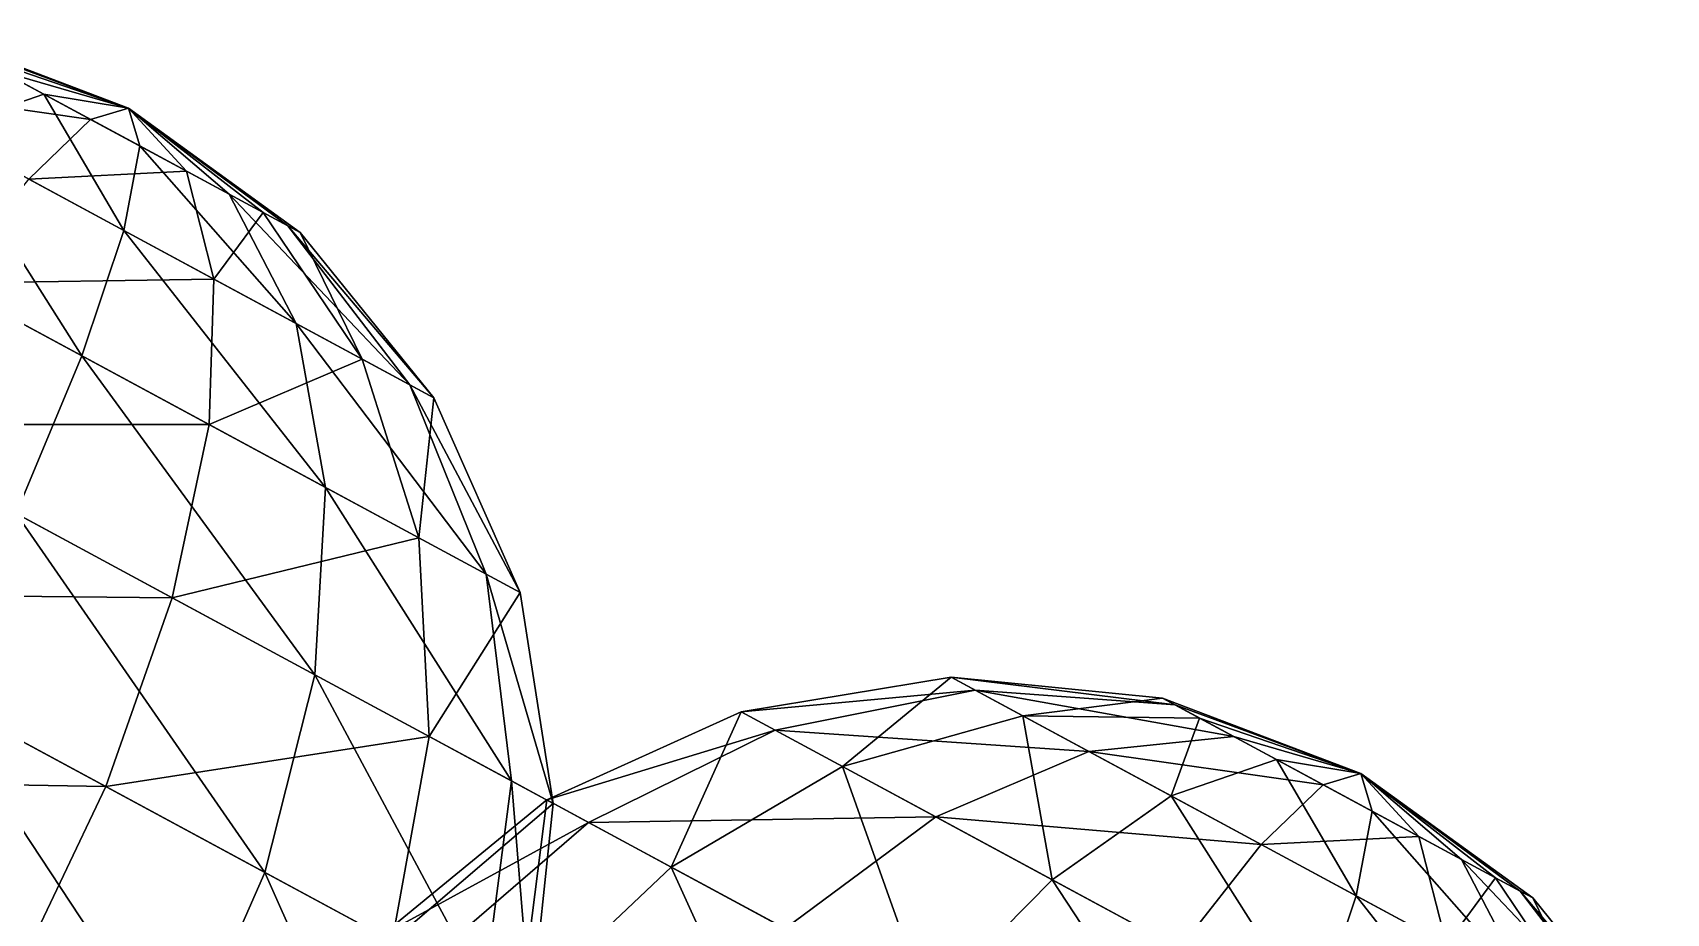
# Model space of a CAD drawing. Header units: metres. Extents: x -386 to 289, y -317 to 299.
# Drawn here: x 141.4 to 201.2, y 96 to 128.2 of the extents above; entities that cross this region are included whole.
import ezdxf

# ---------------------------------------------------------------- set-up
doc = ezdxf.new("R2010")
doc.units = ezdxf.units.M

msp = doc.modelspace()

# ---------------------------------------------------------------- linework, layer by layer
for points in [[(144.91116, 125.45505, -619.58606), (138.10918, 127.96366, -622.54803), (137.65207, 128.2103, -618.5625), (137.65218, 128.2104, -618.5624)], [(144.91116, 125.45505, -619.58606), (137.65207, 128.2103, -618.5625), (139.00996, 127.477615, -614.8512), (139.01007, 127.477715, -614.8511)], [(144.91116, 125.45505, -619.58606), (140.2588, 126.80379, -625.7399), (138.10918, 127.96366, -622.54803), (138.10928, 127.96376, -622.5479)], [(139.00996, 127.477615, -614.8512), (137.96678, 124.63504, -605.72034), (141.81902, 125.96194, -612.4086), (141.81912, 125.962036, -612.4085)], [(144.91116, 125.45505, -619.58606), (139.00996, 127.477615, -614.8512), (141.81902, 125.96194, -612.4086), (141.81912, 125.962036, -612.4085)], [(143.52496, 125.04146, -627.2829), (134.95267, 126.26137, -631.4744), (140.2588, 126.80379, -625.7399), (140.25891, 126.80389, -625.7398)], [(144.91116, 125.45505, -619.58606), (143.52496, 125.04146, -627.2829), (140.2588, 126.80379, -625.7399), (140.25891, 126.80389, -625.7398)], [(140.2588, 126.80379, -625.7399), (140.2588, 126.80379, -625.7399), (143.52496, 125.04146, -627.2829), (143.52507, 125.04156, -627.2828)], [(143.52496, 125.04146, -627.2829), (141.2624, 122.85682, -634.45514), (134.95267, 126.26137, -631.4744), (134.95277, 126.26147, -631.4743)], [(141.81902, 125.96194, -612.4086), (137.96678, 124.63504, -605.72034), (144.7428, 120.9789, -604.717), (144.7429, 120.979, -604.71686)], [(141.81902, 125.96194, -612.4086), (144.7428, 120.9789, -604.717), (145.32654, 124.06938, -611.8892), (145.32664, 124.06948, -611.8891)], [(144.91116, 125.45505, -619.58606), (141.81902, 125.96194, -612.4086), (145.32654, 124.06938, -611.8892), (145.32664, 124.06948, -611.8891)], [(147.03249, 123.1489, -626.7635), (141.2624, 122.85682, -634.45514), (143.52496, 125.04146, -627.2829), (143.52507, 125.04156, -627.2828)], [(144.91116, 125.45505, -619.58606), (147.03249, 123.1489, -626.7635), (143.52496, 125.04146, -627.2829), (143.52507, 125.04156, -627.2828)], [(144.91116, 125.45505, -619.58606), (145.32654, 124.06938, -611.8892), (148.5927, 122.30705, -613.4322), (148.5928, 122.30715, -613.43207)], [(144.91116, 125.45505, -619.58606), (148.5927, 122.30705, -613.4322), (150.74232, 121.14718, -616.6241), (150.74243, 121.14728, -616.62396)], [(144.91116, 125.45505, -619.58606), (150.74232, 121.14718, -616.6241), (151.19943, 120.900536, -620.6096), (151.19954, 120.900635, -620.6095)], [(144.91116, 125.45505, -619.58606), (151.19943, 120.900536, -620.6096), (149.84154, 121.633224, -624.32086), (149.84164, 121.63332, -624.32074)], [(144.91116, 125.45505, -619.58606), (149.84154, 121.633224, -624.32086), (147.03249, 123.1489, -626.7635), (147.0326, 123.149, -626.76337)], [(137.96678, 124.63504, -605.72034), (133.61697, 121.56477, -599.977), (143.1997, 116.39422, -598.558), (143.19981, 116.39432, -598.55786)], [(137.96678, 124.63504, -605.72034), (143.1997, 116.39422, -598.558), (144.7428, 120.9789, -604.717), (144.7429, 120.979, -604.71686)], [(145.32654, 124.06938, -611.8892), (144.7428, 120.9789, -604.717), (151.05254, 117.574356, -607.6977), (151.05264, 117.574455, -607.6976)], [(145.32654, 124.06938, -611.8892), (151.05254, 117.574356, -607.6977), (148.5927, 122.30705, -613.4322), (148.5928, 122.30715, -613.43207)], [(148.03842, 119.20068, -633.4518), (138.27768, 119.049995, -640.61414), (141.2624, 122.85682, -634.45514), (141.26251, 122.85692, -634.455)], [(147.03249, 123.1489, -626.7635), (148.03842, 119.20068, -633.4518), (141.2624, 122.85682, -634.45514), (141.26251, 122.85692, -634.455)], [(149.84154, 121.633224, -624.32086), (148.03842, 119.20068, -633.4518), (147.03249, 123.1489, -626.7635), (147.0326, 123.149, -626.76337)], [(148.5927, 122.30705, -613.4322), (151.05254, 117.574356, -607.6977), (155.20529, 115.33365, -613.86395), (155.2054, 115.33375, -613.86383)], [(148.5927, 122.30705, -613.4322), (155.20529, 115.33365, -613.86395), (150.74232, 121.14718, -616.6241), (150.74243, 121.14728, -616.62396)], [(133.61697, 121.56477, -599.977), (140.80243, 110.62777, -593.83203), (143.1997, 116.39422, -598.558), (143.19981, 116.39432, -598.55786)], [(149.84154, 121.633224, -624.32086), (153.46509, 116.272606, -628.73303), (148.03842, 119.20068, -633.4518), (148.03853, 119.20078, -633.45166)], [(151.19943, 120.900536, -620.6096), (153.46509, 116.272606, -628.73303), (149.84154, 121.633224, -624.32086), (149.84164, 121.63332, -624.32074)], [(144.7428, 120.9789, -604.717), (143.1997, 116.39422, -598.558), (152.12302, 111.57946, -602.77344), (152.12312, 111.57956, -602.7733)], [(144.7428, 120.9789, -604.717), (152.12302, 111.57946, -602.77344), (151.05254, 117.574356, -607.6977), (151.05264, 117.574455, -607.6976)], [(150.74232, 121.14718, -616.6241), (155.20529, 115.33365, -613.86395), (156.08835, 114.85717, -621.5634), (156.08846, 114.85727, -621.5633)], [(150.74232, 121.14718, -616.6241), (156.08835, 114.85717, -621.5634), (151.19943, 120.900536, -620.6096), (151.19954, 120.900635, -620.6095)], [(151.19943, 120.900536, -620.6096), (156.08835, 114.85717, -621.5634), (153.46509, 116.272606, -628.73303), (153.4652, 116.272705, -628.7329)], [(147.86041, 113.87943, -639.1951), (134.7742, 113.880424, -645.3401), (138.27768, 119.049995, -640.61414), (138.27779, 119.050095, -640.614)], [(148.03842, 119.20068, -633.4518), (147.86041, 113.87943, -639.1951), (138.27768, 119.049995, -640.61414), (138.27779, 119.050095, -640.614)], [(153.46509, 116.272606, -628.73303), (147.86041, 113.87943, -639.1951), (148.03842, 119.20068, -633.4518), (148.03853, 119.20078, -633.45166)], [(151.05254, 117.574356, -607.6977), (152.12302, 111.57946, -602.77344), (157.9959, 108.41062, -611.4938), (157.996, 108.41072, -611.49365)], [(151.05254, 117.574356, -607.6977), (157.9959, 108.41062, -611.4938), (155.20529, 115.33365, -613.86395), (155.2054, 115.33375, -613.86383)], [(143.1997, 116.39422, -598.558), (140.80243, 110.62777, -593.83203), (151.7312, 104.73092, -598.9949), (151.73131, 104.73102, -598.99475)], [(143.1997, 116.39422, -598.558), (151.7312, 104.73092, -598.9949), (152.12302, 111.57946, -602.77344), (152.12312, 111.57956, -602.7733)], [(153.46509, 116.272606, -628.73303), (155.53488, 109.73851, -632.52185), (147.86041, 113.87943, -639.1951), (147.86052, 113.87953, -639.195)], [(156.08835, 114.85717, -621.5634), (155.53488, 109.73851, -632.52185), (153.46509, 116.272606, -628.73303), (153.4652, 116.272705, -628.7329)], [(155.20529, 115.33365, -613.86395), (157.9959, 108.41062, -611.4938), (159.24474, 107.736786, -622.38245), (159.24484, 107.736885, -622.3823)], [(155.20529, 115.33365, -613.86395), (159.24474, 107.736786, -622.38245), (156.08835, 114.85717, -621.5634), (156.08846, 114.85727, -621.5633)], [(156.08835, 114.85717, -621.5634), (159.24474, 107.736786, -622.38245), (155.53488, 109.73851, -632.52185), (155.53499, 109.73861, -632.5217)], [(146.5106, 107.547806, -643.6022), (130.99072, 107.70039, -648.311), (134.7742, 113.880424, -645.3401), (134.7743, 113.88052, -645.33997)], [(147.86041, 113.87943, -639.1951), (146.5106, 107.547806, -643.6022), (134.7742, 113.880424, -645.3401), (134.7743, 113.88052, -645.33997)], [(155.53488, 109.73851, -632.52185), (146.5106, 107.547806, -643.6022), (147.86041, 113.87943, -639.1951), (147.86052, 113.87953, -639.195)], [(152.12302, 111.57946, -602.77344), (151.7312, 104.73092, -598.9949), (158.924, 100.8499, -609.67505), (158.9241, 100.85, -609.6749)], [(152.12302, 111.57946, -602.77344), (158.924, 100.8499, -609.67505), (157.9959, 108.41062, -611.4938), (157.996, 108.41072, -611.49365)], [(140.80243, 110.62777, -593.83203), (137.71432, 104.072525, -590.86115), (149.9038, 97.495445, -596.61957), (149.9039, 97.495544, -596.61945)], [(140.80243, 110.62777, -593.83203), (149.9038, 97.495445, -596.61957), (151.7312, 104.73092, -598.9949), (151.73131, 104.73102, -598.99475)], [(155.53488, 109.73851, -632.52185), (155.90988, 102.47623, -635.42914), (146.5106, 107.547806, -643.6022), (146.51071, 107.547905, -643.60205)], [(159.24474, 107.736786, -622.38245), (155.90988, 102.47623, -635.42914), (155.53488, 109.73851, -632.52185), (155.53499, 109.73861, -632.5217)], [(157.9959, 108.41062, -611.4938), (158.924, 100.8499, -609.67505), (160.45349, 100.02463, -623.0109), (160.4536, 100.02473, -623.0108)], [(157.9959, 108.41062, -611.4938), (160.45349, 100.02463, -623.0109), (159.24474, 107.736786, -622.38245), (159.24484, 107.736885, -622.3823)], [(144.08098, 100.63727, -646.3725), (127.185074, 100.93107, -649.3243), (130.99072, 107.70039, -648.311), (130.99083, 107.70049, -648.31085)], [(146.5106, 107.547806, -643.6022), (144.08098, 100.63727, -646.3725), (130.99072, 107.70039, -648.311), (130.99083, 107.70049, -648.31085)], [(159.24474, 107.736786, -622.38245), (160.45349, 100.02463, -623.0109), (155.90988, 102.47623, -635.42914), (155.90999, 102.476326, -635.429)], [(155.90988, 102.47623, -635.42914), (144.08098, 100.63727, -646.3725), (146.5106, 107.547806, -643.6022), (146.51071, 107.547905, -643.60205)], [(151.7312, 104.73092, -598.9949), (149.9038, 97.495445, -596.61957), (157.9263, 93.16673, -608.5318), (157.9264, 93.16683, -608.5317)], [(151.7312, 104.73092, -598.9949), (157.9263, 93.16673, -608.5318), (158.924, 100.8499, -609.67505), (158.9241, 100.85, -609.6749)], [(175.8989, 104.167984, -361.91888), (167.33163, 103.37334, -353.40036), (175.01584, 104.644455, -354.21942), (175.01595, 104.644554, -354.21933)], [(175.01584, 104.644455, -354.21942), (167.33163, 103.37334, -353.40036), (171.04149, 101.37161, -343.261), (171.0416, 101.37171, -343.2609)], [(175.01584, 104.644455, -354.21942), (171.04149, 101.37161, -343.261), (177.6391, 103.22902, -347.04977), (177.6392, 103.22912, -347.04968)], [(183.20816, 103.62957, -359.15875), (175.8989, 104.167984, -361.91888), (175.01584, 104.644455, -354.21942), (175.01595, 104.644554, -354.21933)], [(183.20816, 103.62957, -359.15875), (175.01584, 104.644455, -354.21942), (182.75105, 103.87621, -355.17322), (182.75116, 103.87631, -355.17313)], [(182.75105, 103.87621, -355.17322), (175.01584, 104.644455, -354.21942), (177.6391, 103.22902, -347.04977), (177.6392, 103.22912, -347.04968)], [(137.71432, 104.072525, -590.86115), (134.14587, 97.175224, -589.84784), (146.76534, 90.36613, -595.8094), (146.76544, 90.36623, -595.80927)], [(137.71432, 104.072525, -590.86115), (146.76534, 90.36613, -595.8094), (149.9038, 97.495445, -596.61957), (149.9039, 97.495544, -596.61945)], [(175.8989, 104.167984, -361.91888), (168.58047, 102.6995, -364.28906), (167.33163, 103.37334, -353.40036), (167.33174, 103.373436, -353.40027)], [(180.05165, 101.92728, -368.0851), (168.58047, 102.6995, -364.28906), (175.8989, 104.167984, -361.91888), (175.899, 104.16808, -361.9188)], [(185.35779, 102.469696, -362.35065), (180.05165, 101.92728, -368.0851), (175.8989, 104.167984, -361.91888), (175.899, 104.16808, -361.9188)], [(185.35779, 102.469696, -362.35065), (175.8989, 104.167984, -361.91888), (183.20816, 103.62957, -359.15875), (183.20827, 103.62967, -359.15866)], [(182.75105, 103.87621, -355.17322), (177.6391, 103.22902, -347.04977), (184.10895, 103.143524, -351.46194), (184.10905, 103.14362, -351.46185)], [(190.01015, 101.12096, -356.19678), (183.20816, 103.62957, -359.15875), (182.75105, 103.87621, -355.17322), (182.75116, 103.87631, -355.17313)], [(190.01015, 101.12096, -356.19678), (182.75105, 103.87621, -355.17322), (184.10895, 103.143524, -351.46194), (184.10905, 103.14362, -351.46185)], [(190.01015, 101.12096, -356.19678), (185.35779, 102.469696, -362.35065), (183.20816, 103.62957, -359.15875), (183.20827, 103.62967, -359.15866)], [(168.58047, 102.6995, -364.28906), (160.22212, 100.149475, -352.77188), (167.33163, 103.37334, -353.40036), (167.33174, 103.373436, -353.40027)], [(167.33163, 103.37334, -353.40036), (160.22212, 100.149475, -352.77188), (164.76573, 97.697876, -340.35373), (164.76584, 97.697975, -340.35364)], [(167.33163, 103.37334, -353.40036), (164.76573, 97.697876, -340.35373), (171.04149, 101.37161, -343.261), (171.0416, 101.37171, -343.2609)], [(177.6391, 103.22902, -347.04977), (171.04149, 101.37161, -343.261), (178.71596, 97.23068, -336.5877), (178.71606, 97.23078, -336.58762)], [(177.6391, 103.22902, -347.04977), (178.71596, 97.23068, -336.5877), (183.06577, 100.30095, -342.3311), (183.06587, 100.30105, -342.331)], [(184.10895, 103.143524, -351.46194), (177.6391, 103.22902, -347.04977), (183.06577, 100.30095, -342.3311), (183.06587, 100.30105, -342.331)], [(184.10895, 103.143524, -351.46194), (183.06577, 100.30095, -342.3311), (186.918, 101.627846, -349.01935), (186.9181, 101.627945, -349.01926)], [(190.01015, 101.12096, -356.19678), (184.10895, 103.143524, -351.46194), (186.918, 101.627846, -349.01935), (186.9181, 101.627945, -349.01926)], [(155.90988, 102.47623, -635.42914), (154.5645, 94.98067, -637.2567), (144.08098, 100.63727, -646.3725), (144.08109, 100.63737, -646.3724)], [(160.45349, 100.02463, -623.0109), (154.5645, 94.98067, -637.2567), (155.90988, 102.47623, -635.42914), (155.90999, 102.476326, -635.429)], [(168.58047, 102.6995, -364.28906), (161.75162, 99.3242, -366.10776), (160.22212, 100.149475, -352.77188), (160.22223, 100.149574, -352.7718)], [(174.45335, 99.53066, -373.00943), (161.75162, 99.3242, -366.10776), (168.58047, 102.6995, -364.28906), (168.58058, 102.6996, -364.28897)], [(180.05165, 101.92728, -368.0851), (174.45335, 99.53066, -373.00943), (168.58047, 102.6995, -364.28906), (168.58058, 102.6996, -364.28897)], [(188.62395, 100.70737, -363.8936), (180.05165, 101.92728, -368.0851), (185.35779, 102.469696, -362.35065), (185.3579, 102.469795, -362.35056)], [(190.01015, 101.12096, -356.19678), (188.62395, 100.70737, -363.8936), (185.35779, 102.469696, -362.35065), (185.3579, 102.469795, -362.35056)], [(185.35779, 102.469696, -362.35065), (185.35779, 102.469696, -362.35065), (188.62395, 100.70737, -363.8936), (188.62405, 100.707466, -363.8935)], [(186.36139, 98.52273, -371.0659), (174.45335, 99.53066, -373.00943), (180.05165, 101.92728, -368.0851), (180.05176, 101.927376, -368.08502)], [(188.62395, 100.70737, -363.8936), (186.36139, 98.52273, -371.0659), (180.05165, 101.92728, -368.0851), (180.05176, 101.927376, -368.08502)], [(180.05165, 101.92728, -368.0851), (180.05165, 101.92728, -368.0851), (186.36139, 98.52273, -371.0659), (186.3615, 98.52283, -371.0658)], [(171.04149, 101.37161, -343.261), (164.76573, 97.697876, -340.35373), (174.16501, 92.6263, -332.1807), (174.16512, 92.626396, -332.1806)], [(171.04149, 101.37161, -343.261), (174.16501, 92.6263, -332.1807), (178.71596, 97.23068, -336.5877), (178.71606, 97.23078, -336.58762)], [(186.918, 101.627846, -349.01935), (183.06577, 100.30095, -342.3311), (189.84178, 96.644806, -341.32767), (189.84189, 96.644905, -341.32758)], [(186.918, 101.627846, -349.01935), (189.84178, 96.644806, -341.32767), (190.42552, 99.73529, -348.49997), (190.42563, 99.73539, -348.49988)], [(190.01015, 101.12096, -356.19678), (186.918, 101.627846, -349.01935), (190.42552, 99.73529, -348.49997), (190.42563, 99.73539, -348.49988)], [(190.01015, 101.12096, -356.19678), (192.13147, 98.81481, -363.3742), (188.62395, 100.70737, -363.8936), (188.62405, 100.707466, -363.8935)], [(190.01015, 101.12096, -356.19678), (190.42552, 99.73529, -348.49997), (193.69168, 97.97296, -350.0429), (193.69179, 97.97306, -350.04282)], [(190.01015, 101.12096, -356.19678), (193.69168, 97.97296, -350.0429), (195.84131, 96.81309, -353.2348), (195.84142, 96.81319, -353.2347)], [(190.01015, 101.12096, -356.19678), (195.84131, 96.81309, -353.2348), (196.29842, 96.566444, -357.22034), (196.29852, 96.56654, -357.22025)], [(190.01015, 101.12096, -356.19678), (196.29842, 96.566444, -357.22034), (194.94052, 97.29913, -360.9316), (194.94063, 97.29923, -360.93152)], [(190.01015, 101.12096, -356.19678), (194.94052, 97.29913, -360.9316), (192.13147, 98.81481, -363.3742), (192.13158, 98.81491, -363.3741)], [(144.08098, 100.63727, -646.3725), (140.7371, 93.61879, -647.31744), (127.185074, 100.93107, -649.3243), (127.18517, 100.93117, -649.32416)], [(154.5645, 94.98067, -637.2567), (140.7371, 93.61879, -647.31744), (144.08098, 100.63727, -646.3725), (144.08109, 100.63737, -646.3724)], [(158.924, 100.8499, -609.67505), (157.9263, 93.16673, -608.5318), (159.63225, 92.24626, -623.406), (159.63235, 92.24636, -623.4059)], [(158.924, 100.8499, -609.67505), (159.63225, 92.24626, -623.406), (160.45349, 100.02463, -623.0109), (160.4536, 100.02473, -623.0108)], [(192.13147, 98.81481, -363.3742), (186.36139, 98.52273, -371.0659), (188.62395, 100.70737, -363.8936), (188.62405, 100.707466, -363.8935)], [(161.75162, 99.3242, -366.10776), (154.17178, 95.192566, -352.3768), (160.22212, 100.149475, -352.77188), (160.22223, 100.149574, -352.7718)], [(160.22212, 100.149475, -352.77188), (154.17178, 95.192566, -352.3768), (159.23953, 92.45816, -338.52615), (159.23964, 92.45826, -338.52606)], [(160.45349, 100.02463, -623.0109), (159.63225, 92.24626, -623.406), (154.5645, 94.98067, -637.2567), (154.5646, 94.98077, -637.2566)], [(160.22212, 100.149475, -352.77188), (159.23953, 92.45816, -338.52615), (164.76573, 97.697876, -340.35373), (164.76584, 97.697975, -340.35364)], [(183.06577, 100.30095, -342.3311), (178.71596, 97.23068, -336.5877), (188.29869, 92.06013, -335.1687), (188.2988, 92.06023, -335.1686)], [(183.06577, 100.30095, -342.3311), (188.29869, 92.06013, -335.1687), (189.84178, 96.644806, -341.32767), (189.84189, 96.644905, -341.32758)], [(161.75162, 99.3242, -366.10776), (155.87772, 94.272095, -367.25104), (154.17178, 95.192566, -352.3768), (154.17189, 95.192665, -352.3767)], [(168.94441, 95.443184, -376.788), (155.87772, 94.272095, -367.25104), (161.75162, 99.3242, -366.10776), (161.75172, 99.3243, -366.10767)], [(174.45335, 99.53066, -373.00943), (168.94441, 95.443184, -376.788), (161.75162, 99.3242, -366.10776), (161.75172, 99.3243, -366.10767)], [(183.37666, 94.715904, -377.22485), (168.94441, 95.443184, -376.788), (174.45335, 99.53066, -373.00943), (174.45346, 99.53076, -373.00934)], [(186.36139, 98.52273, -371.0659), (183.37666, 94.715904, -377.22485), (174.45335, 99.53066, -373.00943), (174.45346, 99.53076, -373.00934)], [(174.45335, 99.53066, -373.00943), (174.45335, 99.53066, -373.00943), (183.37666, 94.715904, -377.22485), (183.37677, 94.716, -377.22476)], [(190.42552, 99.73529, -348.49997), (189.84178, 96.644806, -341.32767), (196.15152, 93.240265, -344.30844), (196.15163, 93.240364, -344.30835)], [(190.42552, 99.73529, -348.49997), (196.15152, 93.240265, -344.30844), (193.69168, 97.97296, -350.0429), (193.69179, 97.97306, -350.04282)], [(192.13147, 98.81481, -363.3742), (193.1374, 94.86659, -370.06247), (186.36139, 98.52273, -371.0659), (186.3615, 98.52283, -371.0658)], [(194.94052, 97.29913, -360.9316), (193.1374, 94.86659, -370.06247), (192.13147, 98.81481, -363.3742), (192.13158, 98.81491, -363.3741)], [(193.1374, 94.86659, -370.06247), (183.37666, 94.715904, -377.22485), (186.36139, 98.52273, -371.0659), (186.3615, 98.52283, -371.0658)], [(149.9038, 97.495445, -596.61957), (146.76534, 90.36613, -595.8094), (155.07085, 85.88472, -608.14185), (155.07095, 85.88482, -608.1417)], [(149.9038, 97.495445, -596.61957), (155.07085, 85.88472, -608.14185), (157.9263, 93.16673, -608.5318), (157.9264, 93.16683, -608.5317)], [(164.76573, 97.697876, -340.35373), (159.23953, 92.45816, -338.52615), (169.72305, 86.80156, -329.4103), (169.72316, 86.80166, -329.41022)], [(164.76573, 97.697876, -340.35373), (169.72305, 86.80156, -329.4103), (174.16501, 92.6263, -332.1807), (174.16512, 92.626396, -332.1806)], [(193.69168, 97.97296, -350.0429), (196.15152, 93.240265, -344.30844), (200.30428, 90.99956, -350.47467), (200.30438, 90.99966, -350.47458)], [(193.69168, 97.97296, -350.0429), (200.30428, 90.99956, -350.47467), (195.84131, 96.81309, -353.2348), (195.84142, 96.81319, -353.2347)], [(134.14587, 97.175224, -589.84784), (130.34021, 90.4059, -590.86115), (142.52968, 83.82882, -596.61957), (142.52979, 83.82892, -596.61945)], [(134.14587, 97.175224, -589.84784), (142.52968, 83.82882, -596.61957), (146.76534, 90.36613, -595.8094), (146.76544, 90.36623, -595.80927)], [(178.71596, 97.23068, -336.5877), (174.16501, 92.6263, -332.1807), (185.90141, 86.29368, -330.44275), (185.90152, 86.29378, -330.44266)], [(178.71596, 97.23068, -336.5877), (185.90141, 86.29368, -330.44275), (188.29869, 92.06013, -335.1687), (188.2988, 92.06023, -335.1686)], [(194.94052, 97.29913, -360.9316), (198.56407, 91.938515, -365.34378), (193.1374, 94.86659, -370.06247), (193.13751, 94.86669, -370.06238)], [(196.29842, 96.566444, -357.22034), (198.56407, 91.938515, -365.34378), (194.94052, 97.29913, -360.9316), (194.94063, 97.29923, -360.93152)], [(189.84178, 96.644806, -341.32767), (188.29869, 92.06013, -335.1687), (197.222, 87.24537, -339.38412), (197.2221, 87.24547, -339.38403)], [(189.84178, 96.644806, -341.32767), (197.222, 87.24537, -339.38412), (196.15152, 93.240265, -344.30844), (196.15163, 93.240364, -344.30835)], [(195.84131, 96.81309, -353.2348), (200.30428, 90.99956, -350.47467), (201.18733, 90.52308, -358.17413), (201.18744, 90.52318, -358.17404)], [(195.84131, 96.81309, -353.2348), (201.18733, 90.52308, -358.17413), (196.29842, 96.566444, -357.22034), (196.29852, 96.56654, -357.22025)], [(196.29842, 96.566444, -357.22034), (201.18733, 90.52308, -358.17413), (198.56407, 91.938515, -365.34378), (198.56418, 91.938614, -365.3437)]]:
    msp.add_3dface(points)

doc.saveas('drawing.dxf')
